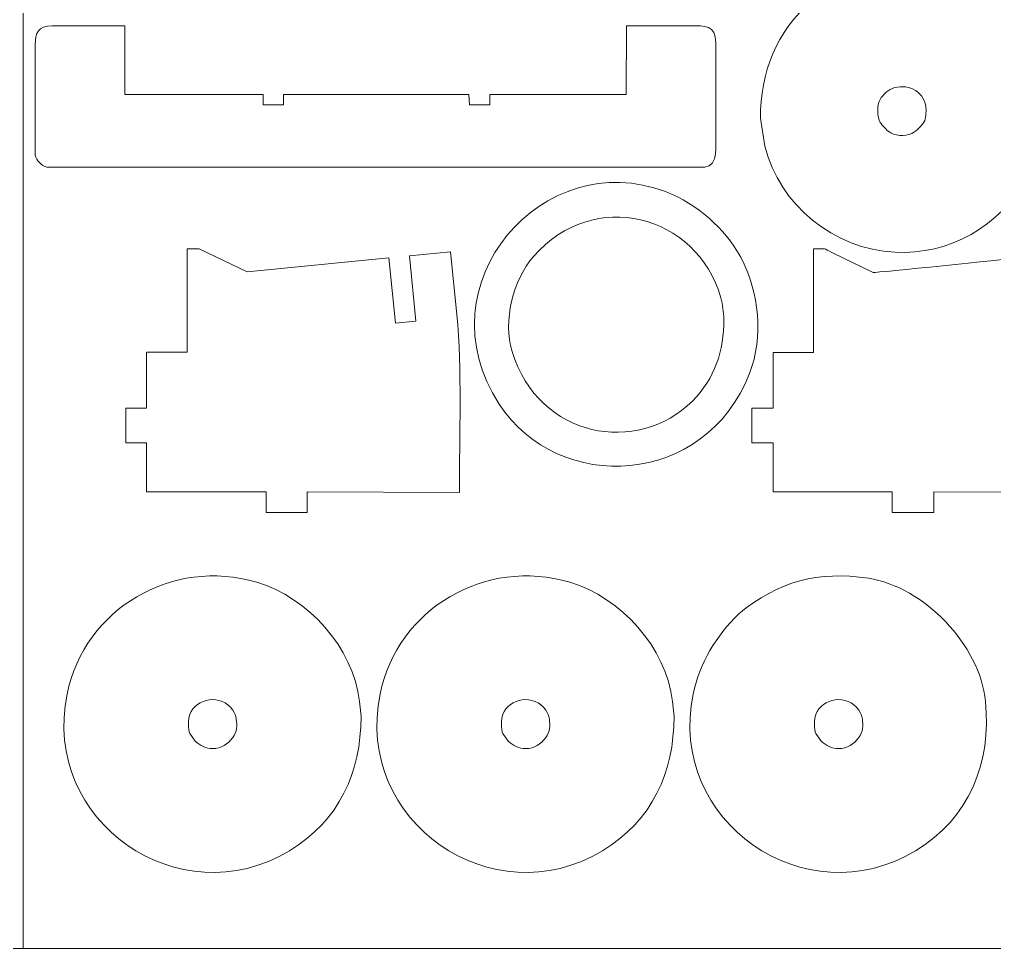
# Model space of a CAD drawing. Header units: centimetres. Extents: x -5.6 to 52.4, y -14 to 24.
# Drawn here: x 23.36 to 35.53, y -13.99 to -2.4 of the extents above; entities that cross this region are included whole.
import ezdxf

# ---------------------------------------------------------------- set-up
doc = ezdxf.new("R2010")
doc.units = ezdxf.units.CM
doc.header["$MEASUREMENT"] = 0
doc.layers.add('Camada 1', color=7, linetype='Continuous')

msp = doc.modelspace()

# ---------------------------------------------------------------- linework, layer by layer
at = {"layer": 'Camada 1', "color": 5, "lineweight": 9}
msp.add_open_spline([(52.40695, -13.99431), (52.40695, -13.99431), (-5.59305, -13.99431), (-5.59305, -13.99431), (-5.59305, -13.99431), (-5.59305, -13.99431), (52.40695, -13.9943), (52.40695, -13.9943), (52.40695, -13.9943), (52.40695, -13.9943), (52.40695, 24.00571), (52.40695, 24.00571), (52.40695, 24.00571), (52.40695, 24.00571), (-5.59305, 24.00571), (-5.59305, 24.00571), (-5.59305, 24.00571), (-5.59305, 24.00571), (-5.59305, -13.9943), (-5.59305, -13.9943)], degree=3, knots=[0, 0, 0, 0, 0.16666667, 0.16666667, 0.16666667, 0.16666667, 0.33333333, 0.33333333, 0.33333333, 0.33333333, 0.5, 0.5, 0.5, 0.5, 0.66666667, 0.66666667, 0.66666667, 0.66666667, 1, 1, 1, 1], dxfattribs=at)
msp.add_open_spline([(23.40695, 24.00571), (23.40695, 24.00571), (23.40695, -13.9943), (23.40695, -13.9943)], degree=3, dxfattribs=at)
at = {"layer": 'Camada 1', "color": 3, "lineweight": 9}
for points, knots in [([(32.61235, -3.63077), (32.61235, -3.07263), (32.80462, -2.53941), (33.25626, -2.17414), (33.25626, -2.17414), (33.92002, -1.63732), (34.93656, -1.64076), (35.56936, -2.2304), (35.56936, -2.2304), (36.15482, -2.77593), (36.3197, -3.68459), (35.93194, -4.3872), (35.93194, -4.3872), (35.6057, -4.97834), (34.9659, -5.34252), (34.28777, -5.3062), (34.28777, -5.3062), (33.53692, -5.26599), (32.84422, -4.72025), (32.66861, -3.98084), (32.66861, -3.98084), (32.66861, -3.98084), (32.61235, -3.63077), (32.61235, -3.63077)], [0, 0, 0, 0, 0.14285714, 0.14285714, 0.14285714, 0.14285714, 0.28571429, 0.28571429, 0.28571429, 0.28571429, 0.42857143, 0.42857143, 0.42857143, 0.42857143, 0.57142857, 0.57142857, 0.57142857, 0.57142857, 0.71428571, 0.71428571, 0.71428571, 0.71428571, 1, 1, 1, 1]), ([(26.75808, -3.33627), (26.75808, -3.33627), (26.65804, -3.33627), (26.65804, -3.33627), (26.65804, -3.33627), (26.65804, -3.33627), (26.65804, -3.46756), (26.65804, -3.46756), (26.65804, -3.46756), (26.65804, -3.46756), (26.40174, -3.46756), (26.40174, -3.46756), (26.40174, -3.46756), (26.40174, -3.46756), (26.40174, -3.33627), (26.40174, -3.33627), (26.40174, -3.33627), (25.8266, -3.33627), (25.25146, -3.33627), (24.67632, -3.33627), (24.67632, -3.33627), (24.67632, -3.33627), (24.67632, -2.47979), (24.67632, -2.47979), (24.67632, -2.47979), (24.67632, -2.47979), (23.76984, -2.47979), (23.76984, -2.47979), (23.76984, -2.47979), (23.58943, -2.47979), (23.55728, -2.567), (23.55728, -2.71738), (23.55728, -2.71738), (23.55728, -2.71738), (23.55728, -4.09272), (23.55728, -4.09272), (23.55728, -4.09272), (23.57152, -4.16208), (23.63238, -4.22405), (23.70107, -4.24276), (23.70107, -4.24276), (23.70107, -4.24276), (31.91563, -4.24276), (31.91563, -4.24276), (31.91563, -4.24276), (32.09323, -4.22578), (32.05314, -3.95503), (32.05314, -3.84267), (32.05314, -3.84267), (32.05314, -3.84267), (32.05314, -2.69236), (32.05314, -2.69236), (32.05314, -2.69236), (32.05314, -2.46233), (31.92258, -2.47979), (31.73431, -2.47979), (31.73431, -2.47979), (31.73431, -2.47979), (30.94038, -2.47979), (30.94038, -2.47979), (30.94038, -2.47979), (30.94038, -2.47979), (30.93413, -3.33627), (30.93413, -3.33627), (30.93413, -3.33627), (30.93413, -3.33627), (29.23371, -3.33627), (29.23371, -3.33627), (29.23371, -3.33627), (29.23371, -3.33627), (29.23371, -3.46756), (29.23371, -3.46756), (29.23371, -3.46756), (29.23371, -3.46756), (28.97738, -3.46756), (28.97738, -3.46756), (28.97738, -3.46756), (28.97738, -3.46756), (28.97114, -3.33627), (28.97114, -3.33627), (28.97114, -3.33627), (28.23345, -3.33627), (27.49577, -3.33627), (26.75808, -3.33627)], [0, 0, 0, 0, 0.04545455, 0.04545455, 0.04545455, 0.04545455, 0.09090909, 0.09090909, 0.09090909, 0.09090909, 0.13636364, 0.13636364, 0.13636364, 0.13636364, 0.18181818, 0.18181818, 0.18181818, 0.18181818, 0.22727273, 0.22727273, 0.22727273, 0.22727273, 0.27272727, 0.27272727, 0.27272727, 0.27272727, 0.31818182, 0.31818182, 0.31818182, 0.31818182, 0.36363636, 0.36363636, 0.36363636, 0.36363636, 0.40909091, 0.40909091, 0.40909091, 0.40909091, 0.45454545, 0.45454545, 0.45454545, 0.45454545, 0.5, 0.5, 0.5, 0.5, 0.54545455, 0.54545455, 0.54545455, 0.54545455, 0.59090909, 0.59090909, 0.59090909, 0.59090909, 0.63636364, 0.63636364, 0.63636364, 0.63636364, 0.68181818, 0.68181818, 0.68181818, 0.68181818, 0.72727273, 0.72727273, 0.72727273, 0.72727273, 0.77272727, 0.77272727, 0.77272727, 0.77272727, 0.81818182, 0.81818182, 0.81818182, 0.81818182, 0.86363636, 0.86363636, 0.86363636, 0.86363636, 0.90909091, 0.90909091, 0.90909091, 0.90909091, 1, 1, 1, 1]), ([(32.36859, -5.36818), (32.59336, -5.81765), (32.65586, -6.34799), (32.47486, -6.81854), (32.47486, -6.81854), (31.92989, -8.23533), (30.09147, -8.33698), (29.34907, -7.19986), (29.34907, -7.19986), (28.36911, -5.69887), (29.90907, -3.96618), (31.42459, -4.54922), (31.42459, -4.54922), (31.83593, -4.70746), (32.15224, -4.99714), (32.36859, -5.36818)], [0, 0, 0, 0, 0.2, 0.2, 0.2, 0.2, 0.4, 0.4, 0.4, 0.4, 0.6, 0.6, 0.6, 0.6, 1, 1, 1, 1]), ([(32.15603, -6.14336), (32.15603, -6.53344), (32.04281, -6.88256), (31.76218, -7.16236), (31.76218, -7.16236), (31.07971, -7.84282), (29.84208, -7.62977), (29.51162, -6.54347), (29.51162, -6.54347), (29.39577, -6.16266), (29.51785, -5.65715), (29.78046, -5.35565), (29.78046, -5.35565), (30.52698, -4.49858), (31.81389, -4.82741), (32.11853, -5.87454), (32.11853, -5.87454), (32.14146, -5.96646), (32.14763, -6.05074), (32.15603, -6.14336)], [0, 0, 0, 0, 0.16666667, 0.16666667, 0.16666667, 0.16666667, 0.33333333, 0.33333333, 0.33333333, 0.33333333, 0.5, 0.5, 0.5, 0.5, 0.66666667, 0.66666667, 0.66666667, 0.66666667, 1, 1, 1, 1]), ([(26.44033, -8.51415), (26.44033, -8.51415), (26.44033, -8.55165), (26.44033, -8.55165), (26.44033, -8.55165), (26.44033, -8.55165), (26.95294, -8.55165), (26.95294, -8.55165), (26.95294, -8.55165), (26.95294, -8.55165), (26.95294, -8.29533), (26.95294, -8.29533), (26.95294, -8.29533), (26.95294, -8.29533), (28.85343, -8.3016), (28.85343, -8.3016), (28.85343, -8.3016), (28.85343, -7.59536), (28.88584, -6.76528), (28.82216, -6.08228), (28.82216, -6.08228), (28.82216, -6.08228), (28.74088, -5.30084), (28.74088, -5.30084), (28.74088, -5.30084), (28.74088, -5.30084), (28.22827, -5.35085), (28.22827, -5.35085), (28.22827, -5.35085), (28.22827, -5.35085), (28.30952, -6.16355), (28.30952, -6.16355), (28.30952, -6.16355), (28.30952, -6.16355), (28.05322, -6.18857), (28.05322, -6.18857), (28.05322, -6.18857), (28.05322, -6.18857), (27.97194, -5.37585), (27.97194, -5.37585), (27.97194, -5.37585), (27.97194, -5.37585), (26.20277, -5.5509), (26.20277, -5.5509), (26.20277, -5.5509), (26.20277, -5.5509), (25.60261, -5.26333), (25.60261, -5.26333), (25.60261, -5.26333), (25.60261, -5.26333), (25.45259, -5.26333), (25.45259, -5.26333), (25.45259, -5.26333), (25.45259, -5.26333), (25.45259, -6.55116), (25.45259, -6.55116), (25.45259, -6.55116), (25.45259, -6.55116), (24.94619, -6.55116), (24.94619, -6.55116), (24.94619, -6.55116), (24.94619, -6.55116), (24.94619, -7.25133), (24.94619, -7.25133), (24.94619, -7.25133), (24.94619, -7.25133), (24.68989, -7.25133), (24.68989, -7.25133), (24.68989, -7.25133), (24.68989, -7.25133), (24.68989, -7.68268), (24.68989, -7.68268), (24.68989, -7.68268), (24.68989, -7.68268), (24.94619, -7.68268), (24.94619, -7.68268), (24.94619, -7.68268), (24.94619, -7.68268), (24.94619, -8.29533), (24.94619, -8.29533), (24.94619, -8.29533), (24.94619, -8.29533), (26.44033, -8.29533), (26.44033, -8.29533), (26.44033, -8.29533), (26.44033, -8.29533), (26.44033, -8.51415), (26.44033, -8.51415)], [0, 0, 0, 0, 0.04347826, 0.04347826, 0.04347826, 0.04347826, 0.08695652, 0.08695652, 0.08695652, 0.08695652, 0.13043478, 0.13043478, 0.13043478, 0.13043478, 0.17391304, 0.17391304, 0.17391304, 0.17391304, 0.2173913, 0.2173913, 0.2173913, 0.2173913, 0.26086957, 0.26086957, 0.26086957, 0.26086957, 0.30434783, 0.30434783, 0.30434783, 0.30434783, 0.34782609, 0.34782609, 0.34782609, 0.34782609, 0.39130435, 0.39130435, 0.39130435, 0.39130435, 0.43478261, 0.43478261, 0.43478261, 0.43478261, 0.47826087, 0.47826087, 0.47826087, 0.47826087, 0.52173913, 0.52173913, 0.52173913, 0.52173913, 0.56521739, 0.56521739, 0.56521739, 0.56521739, 0.60869565, 0.60869565, 0.60869565, 0.60869565, 0.65217391, 0.65217391, 0.65217391, 0.65217391, 0.69565217, 0.69565217, 0.69565217, 0.69565217, 0.73913043, 0.73913043, 0.73913043, 0.73913043, 0.7826087, 0.7826087, 0.7826087, 0.7826087, 0.82608696, 0.82608696, 0.82608696, 0.82608696, 0.86956522, 0.86956522, 0.86956522, 0.86956522, 0.91304348, 0.91304348, 0.91304348, 0.91304348, 1, 1, 1, 1]), ([(34.25662, -8.51415), (34.25662, -8.51415), (34.25662, -8.55165), (34.25662, -8.55165), (34.25662, -8.55165), (34.25662, -8.55165), (34.77551, -8.55165), (34.77551, -8.55165), (34.77551, -8.55165), (34.77551, -8.55165), (34.77551, -8.29533), (34.77551, -8.29533), (34.77551, -8.29533), (34.77551, -8.29533), (36.66973, -8.3016), (36.66973, -8.3016), (36.66973, -8.3016), (36.66973, -8.3016), (36.67597, -6.52613), (36.67597, -6.52613), (36.67597, -6.52613), (36.67597, -6.17831), (36.56345, -5.6685), (36.56345, -5.30084), (36.56345, -5.30084), (36.56345, -5.30084), (36.05082, -5.35085), (36.05082, -5.35085), (36.05082, -5.35085), (36.05082, -5.35085), (36.12583, -6.16355), (36.12583, -6.16355), (36.12583, -6.16355), (36.12583, -6.16355), (35.87577, -6.18857), (35.87577, -6.18857), (35.87577, -6.18857), (35.87577, -6.18857), (35.79451, -5.37585), (35.79451, -5.37585), (35.79451, -5.37585), (35.70973, -5.38891), (34.05682, -5.56355), (34.01904, -5.55715), (34.01904, -5.55715), (34.01904, -5.55715), (33.51268, -5.31335), (33.51268, -5.31335), (33.51268, -5.31335), (33.3808, -5.24806), (33.45948, -5.26333), (33.27513, -5.26333), (33.27513, -5.26333), (33.27513, -5.26333), (33.27513, -6.55739), (33.27513, -6.55739), (33.27513, -6.55739), (33.27513, -6.55739), (32.76875, -6.55739), (32.76875, -6.55739), (32.76875, -6.55739), (32.76875, -6.55739), (32.76875, -7.25133), (32.76875, -7.25133), (32.76875, -7.25133), (32.76875, -7.25133), (32.50618, -7.25133), (32.50618, -7.25133), (32.50618, -7.25133), (32.50618, -7.25133), (32.50618, -7.68268), (32.50618, -7.68268), (32.50618, -7.68268), (32.50618, -7.68268), (32.76875, -7.68268), (32.76875, -7.68268), (32.76875, -7.68268), (32.76875, -7.68268), (32.76875, -8.29533), (32.76875, -8.29533), (32.76875, -8.29533), (32.76875, -8.29533), (34.25662, -8.29533), (34.25662, -8.29533), (34.25662, -8.29533), (34.25662, -8.29533), (34.25662, -8.51415), (34.25662, -8.51415)], [0, 0, 0, 0, 0.04347826, 0.04347826, 0.04347826, 0.04347826, 0.08695652, 0.08695652, 0.08695652, 0.08695652, 0.13043478, 0.13043478, 0.13043478, 0.13043478, 0.17391304, 0.17391304, 0.17391304, 0.17391304, 0.2173913, 0.2173913, 0.2173913, 0.2173913, 0.26086957, 0.26086957, 0.26086957, 0.26086957, 0.30434783, 0.30434783, 0.30434783, 0.30434783, 0.34782609, 0.34782609, 0.34782609, 0.34782609, 0.39130435, 0.39130435, 0.39130435, 0.39130435, 0.43478261, 0.43478261, 0.43478261, 0.43478261, 0.47826087, 0.47826087, 0.47826087, 0.47826087, 0.52173913, 0.52173913, 0.52173913, 0.52173913, 0.56521739, 0.56521739, 0.56521739, 0.56521739, 0.60869565, 0.60869565, 0.60869565, 0.60869565, 0.65217391, 0.65217391, 0.65217391, 0.65217391, 0.69565217, 0.69565217, 0.69565217, 0.69565217, 0.73913043, 0.73913043, 0.73913043, 0.73913043, 0.7826087, 0.7826087, 0.7826087, 0.7826087, 0.82608696, 0.82608696, 0.82608696, 0.82608696, 0.86956522, 0.86956522, 0.86956522, 0.86956522, 0.91304348, 0.91304348, 0.91304348, 0.91304348, 1, 1, 1, 1]), ([(27.62445, -11.09981), (27.62445, -11.79599), (27.35573, -12.39778), (26.73047, -12.77524), (26.73047, -12.77524), (25.35786, -13.60385), (23.62549, -12.40846), (23.95479, -10.81849), (23.95479, -10.81849), (24.17539, -9.75335), (25.26487, -9.11013), (26.32415, -9.42439), (26.32415, -9.42439), (26.96262, -9.61381), (27.52697, -10.23586), (27.60569, -10.91228), (27.60569, -10.91228), (27.60569, -10.91228), (27.62445, -11.09981), (27.62445, -11.09981)], [0, 0, 0, 0, 0.16666667, 0.16666667, 0.16666667, 0.16666667, 0.33333333, 0.33333333, 0.33333333, 0.33333333, 0.5, 0.5, 0.5, 0.5, 0.66666667, 0.66666667, 0.66666667, 0.66666667, 1, 1, 1, 1]), ([(31.53259, -11.09981), (31.53259, -11.79597), (31.26388, -12.39782), (30.63862, -12.77524), (30.63862, -12.77524), (29.26598, -13.60379), (27.53365, -12.40852), (27.86293, -10.81849), (27.86293, -10.81849), (28.08351, -9.75335), (29.17306, -9.11014), (30.23229, -9.42439), (30.23229, -9.42439), (30.87076, -9.61381), (31.43512, -10.23586), (31.51384, -10.91228), (31.51384, -10.91228), (31.51384, -10.91228), (31.53259, -11.09981), (31.53259, -11.09981)], [0, 0, 0, 0, 0.16666667, 0.16666667, 0.16666667, 0.16666667, 0.33333333, 0.33333333, 0.33333333, 0.33333333, 0.5, 0.5, 0.5, 0.5, 0.66666667, 0.66666667, 0.66666667, 0.66666667, 1, 1, 1, 1]), ([(32.33999, -9.81823), (32.84034, -9.4089), (33.33192, -9.27877), (33.95912, -9.3744), (33.95912, -9.3744), (34.65439, -9.48041), (35.35125, -10.20289), (35.42199, -10.91228), (35.42199, -10.91228), (35.49835, -11.67804), (35.22128, -12.36809), (34.54677, -12.77524), (34.54677, -12.77524), (33.17411, -13.6038), (31.44182, -12.40851), (31.77108, -10.81849), (31.77108, -10.81849), (31.85256, -10.42503), (32.05881, -10.09941), (32.33999, -9.81823)], [0, 0, 0, 0, 0.16666667, 0.16666667, 0.16666667, 0.16666667, 0.33333333, 0.33333333, 0.33333333, 0.33333333, 0.5, 0.5, 0.5, 0.5, 0.66666667, 0.66666667, 0.66666667, 0.66666667, 1, 1, 1, 1])]:
    msp.add_open_spline(points, degree=3, knots=knots, dxfattribs=at)
at = {"layer": 'Camada 1', "lineweight": 9}
for points, knots in [([(34.08146, -3.60574), (34.07572, -3.54827), (34.07295, -3.47978), (34.09397, -3.42445), (34.09397, -3.42445), (34.11806, -3.36105), (34.18851, -3.2889), (34.25651, -3.26192), (34.25651, -3.26192), (34.43291, -3.19194), (34.6441, -3.2858), (34.67538, -3.48071), (34.67538, -3.48071), (34.68296, -3.52795), (34.68105, -3.61767), (34.66288, -3.66203), (34.66288, -3.66203), (34.64123, -3.71489), (34.55521, -3.79975), (34.50033, -3.82458), (34.50033, -3.82458), (34.41135, -3.86485), (34.28971, -3.85447), (34.20649, -3.79331), (34.20649, -3.79331), (34.16994, -3.76645), (34.10956, -3.70007), (34.09397, -3.66203), (34.09397, -3.66203), (34.09397, -3.66203), (34.08146, -3.60574), (34.08146, -3.60574)], [0, 0, 0, 0, 0.11111111, 0.11111111, 0.11111111, 0.11111111, 0.22222222, 0.22222222, 0.22222222, 0.22222222, 0.33333333, 0.33333333, 0.33333333, 0.33333333, 0.44444444, 0.44444444, 0.44444444, 0.44444444, 0.55555556, 0.55555556, 0.55555556, 0.55555556, 0.66666667, 0.66666667, 0.66666667, 0.66666667, 0.77777778, 0.77777778, 0.77777778, 0.77777778, 1, 1, 1, 1]), ([(26.06781, -11.13107), (26.07631, -11.21581), (26.07836, -11.28849), (26.02406, -11.36238), (26.02406, -11.36238), (25.96544, -11.44215), (25.87532, -11.49934), (25.774, -11.4999), (25.774, -11.4999), (25.68965, -11.50036), (25.61425, -11.46519), (25.5552, -11.40614), (25.5552, -11.40614), (25.5552, -11.40614), (25.48643, -11.31237), (25.48643, -11.31237), (25.48643, -11.31237), (25.46353, -11.25647), (25.46498, -11.13126), (25.48643, -11.07481), (25.48643, -11.07481), (25.56404, -10.87054), (25.87919, -10.81036), (26.02406, -11.01855), (26.02406, -11.01855), (26.05419, -11.06185), (26.05795, -11.08662), (26.06781, -11.13107)], [0, 0, 0, 0, 0.125, 0.125, 0.125, 0.125, 0.25, 0.25, 0.25, 0.25, 0.375, 0.375, 0.375, 0.375, 0.5, 0.5, 0.5, 0.5, 0.625, 0.625, 0.625, 0.625, 0.75, 0.75, 0.75, 0.75, 1, 1, 1, 1]), ([(29.97596, -11.13107), (29.98446, -11.21579), (29.9865, -11.28851), (29.93222, -11.36238), (29.93222, -11.36238), (29.87363, -11.44213), (29.78344, -11.49934), (29.68215, -11.4999), (29.68215, -11.4999), (29.59779, -11.50036), (29.52241, -11.4652), (29.46335, -11.40614), (29.46335, -11.40614), (29.46335, -11.40614), (29.39458, -11.31237), (29.39458, -11.31237), (29.39458, -11.31237), (29.37168, -11.25647), (29.37313, -11.13126), (29.39458, -11.07481), (29.39458, -11.07481), (29.47223, -10.87045), (29.78743, -10.81045), (29.93222, -11.01855), (29.93222, -11.01855), (29.96233, -11.06183), (29.9661, -11.08664), (29.97596, -11.13107)], [0, 0, 0, 0, 0.125, 0.125, 0.125, 0.125, 0.25, 0.25, 0.25, 0.25, 0.375, 0.375, 0.375, 0.375, 0.5, 0.5, 0.5, 0.5, 0.625, 0.625, 0.625, 0.625, 0.75, 0.75, 0.75, 0.75, 1, 1, 1, 1]), ([(33.88411, -11.13107), (33.89261, -11.21579), (33.89465, -11.28851), (33.84037, -11.36238), (33.84037, -11.36238), (33.78178, -11.44213), (33.69159, -11.49934), (33.5903, -11.4999), (33.5903, -11.4999), (33.50592, -11.50036), (33.43058, -11.4652), (33.3715, -11.40614), (33.3715, -11.40614), (33.3715, -11.40614), (33.30273, -11.31237), (33.30273, -11.31237), (33.30273, -11.31237), (33.27984, -11.25645), (33.28129, -11.13128), (33.30273, -11.07481), (33.30273, -11.07481), (33.38029, -10.87053), (33.69554, -10.81039), (33.84037, -11.01855), (33.84037, -11.01855), (33.87048, -11.06183), (33.87425, -11.08664), (33.88411, -11.13107)], [0, 0, 0, 0, 0.125, 0.125, 0.125, 0.125, 0.25, 0.25, 0.25, 0.25, 0.375, 0.375, 0.375, 0.375, 0.5, 0.5, 0.5, 0.5, 0.625, 0.625, 0.625, 0.625, 0.75, 0.75, 0.75, 0.75, 1, 1, 1, 1])]:
    msp.add_open_spline(points, degree=3, knots=knots, dxfattribs=at)

doc.saveas('drawing.dxf')
